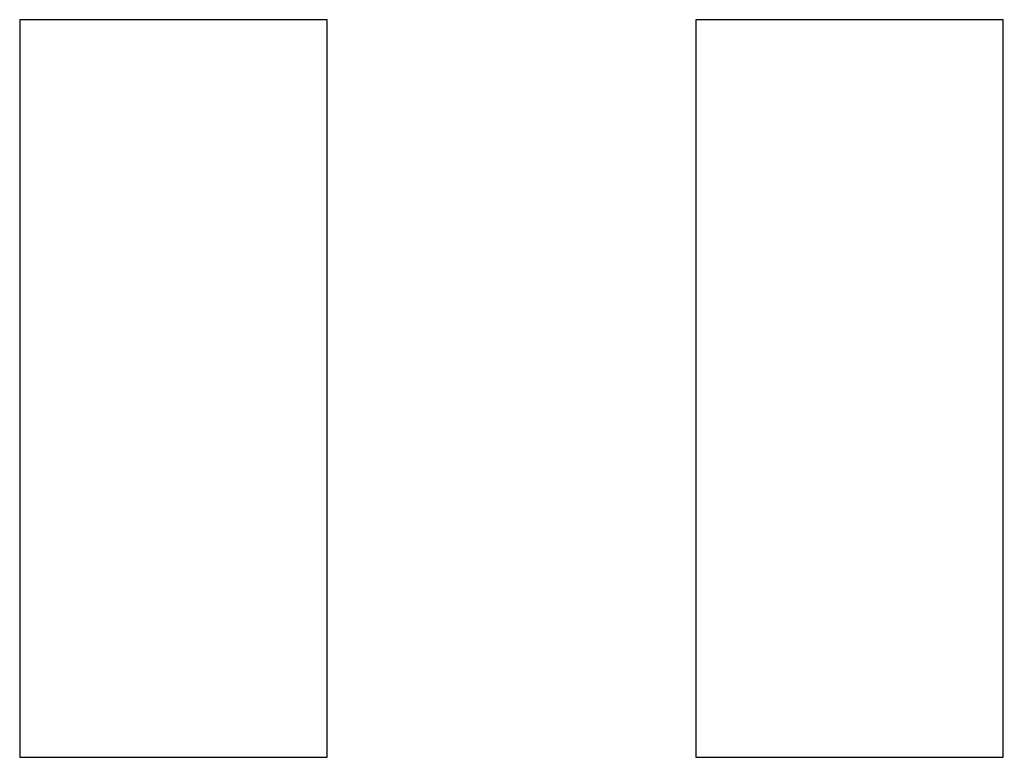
# Model space of a CAD drawing. Header units: millimetres. Extents: x -461 to 1315, y -154 to 152.
# Drawn here: x -205.23 to -197.23, y -139.58 to -133.58 of the extents above; entities that cross this region are included whole.
import ezdxf

# ---------------------------------------------------------------- set-up
doc = ezdxf.new("R2010")
doc.units = ezdxf.units.MM
doc.layers.add('C-TRAL', color=212, linetype='Continuous')

msp = doc.modelspace()

# ---------------------------------------------------------------- linework, layer by layer
at = {"layer": 'C-TRAL'}
for p, q in [((-202.7343, -133.5763, 0.0948), (-205.2343, -133.5763, 0.0948)), ((-205.2343, -133.5763, 0.0948), (-205.2343, -139.5763, 0.0948)), ((-202.7343, -133.5763, 0.0948), (-205.2343, -133.5763, 0.0948)), ((-205.2343, -133.5763, 0.0948), (-205.2343, -139.5763, 0.0948)), ((-202.7343, -139.5763, 0.0948), (-202.7343, -133.5763, 0.0948)), ((-202.7343, -139.5763, 0.0948), (-202.7343, -133.5763, 0.0948)), ((-197.2343, -133.5763, 0.0948), (-199.7343, -133.5763, 0.0948)), ((-199.7343, -133.5763, 0.0948), (-199.7343, -139.5763, 0.0948)), ((-197.2343, -133.5763, 0.0948), (-199.7343, -133.5763, 0.0948)), ((-199.7343, -133.5763, 0.0948), (-199.7343, -139.5763, 0.0948)), ((-197.2343, -139.5763, 0.0948), (-197.2343, -133.5763, 0.0948)), ((-197.2343, -139.5763, 0.0948), (-197.2343, -133.5763, 0.0948)), ((-205.2343, -139.5763, 0.0948), (-202.7343, -139.5763, 0.0948)), ((-205.2343, -139.5763, 0.0948), (-202.7343, -139.5763, 0.0948)), ((-199.7343, -139.5763, 0.0948), (-197.2343, -139.5763, 0.0948)), ((-199.7343, -139.5763, 0.0948), (-197.2343, -139.5763, 0.0948))]:
    msp.add_line(p, q, dxfattribs=at)

doc.saveas('drawing.dxf')
